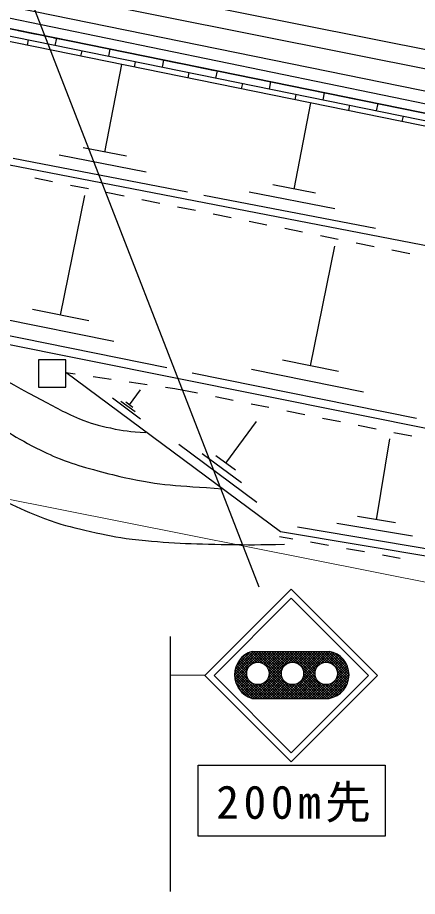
# Model space of a CAD drawing. Units: millimetres, scale not verified. Extents: x 40000 to 680000, y 20000 to 380000.
# Drawn here: x 147456 to 169408, y 228521 to 276747 of the extents above; entities that cross this region are included whole.
import ezdxf

# ---------------------------------------------------------------- set-up
doc = ezdxf.new("R2010")
doc.units = ezdxf.units.MM
doc.header["$LTSCALE"] = 1000
for name, color, linetype, lineweight in [('M-BGD', 7, 'Continuous', 25), ('M-BMK-ROW', 30, 'Continuous', 25), ('M-STR-HTXT', 7, 'Continuous', 13), ('M-STR-STRC', 7, 'Continuous', 25), ('M-STR-STRD', 7, 'Continuous', 25)]:
    doc.layers.add(name, color=color, linetype=linetype, lineweight=lineweight)
doc.styles.add('ＭＳ ゴシック', font='')
doc.styles.get('ＭＳ ゴシック').set_extended_font_data('MS Gothic')

msp = doc.modelspace()

# ---------------------------------------------------------------- hatches: boundary and pattern name
at = {"layer": 'M-STR-STRC'}
h = msp.add_hatch(dxfattribs=at)
h.set_pattern_fill('USER', color=256, style=0, pattern_type=2)
h.set_pattern_definition([(45, (162032, 239496), (-70.7107, 70.7107), []), (135, (162032, 239496), (-70.7107, -70.7107), [])])
h.paths.add_polyline_path([(164558, 239391, 0.8507), (164558, 241969), (160326, 241969, 0.73844), (160326, 239391)])
h.paths.add_polyline_path([(161260, 240756, 1), (160035, 240756, 0.41421), (160648, 240143, 0.41421)], flags=16)
h.paths.add_polyline_path([(163162, 240756, 1), (161938, 240756, 0.41421), (162550, 240143, 0.41421)], flags=16)
h.paths.add_polyline_path([(165012, 240756, 1), (163788, 240756, 0.41421), (164400, 240143, 0.41421)], flags=16)

# ---------------------------------------------------------------- linework, layer by layer
at = {"layer": 'M-BGD'}
for p, q in [((66309, 293809), (184662, 269698)), ((66206, 293305), (237928, 258055)), ((145531, 276441), (171657, 271132)), ((171657, 271132), (145531, 276441)), ((145451, 276049), (171577, 270740)), ((147491, 276043), (148471, 275844)), ((171517, 270446), (145391, 275755)), ((147998, 275225), (148058, 275519)), ((149451, 275644), (150431, 275445)), ((149528, 275221), (149607, 275613)), ((150938, 274628), (150998, 274922)), ((151411, 275246), (152391, 275047)), ((152467, 274623), (152547, 275015)), ((153371, 274848), (154351, 274649)), ((155330, 274449), (156310, 274250)), ((155407, 274026), (155487, 274418)), ((152244, 269369), (153175, 274173)), ((153878, 274030), (153937, 274324)), ((157290, 274051), (158270, 273852)), ((156818, 273433), (156877, 273727)), ((158347, 273428), (158427, 273820)), ((159250, 273653), (160230, 273454)), ((159757, 272836), (159817, 273130)), ((161210, 273255), (162190, 273055)), ((161287, 272831), (161367, 273223)), ((162697, 272238), (162757, 272532)), ((163170, 272856), (164150, 272657)), ((164227, 272233), (164307, 272625)), ((162642, 267334), (163559, 272063)), ((165130, 272458), (166110, 272259)), ((167090, 272060), (168070, 271861)), ((167167, 271636), (167247, 272028)), ((165637, 271641), (165697, 271935)), ((169050, 271661), (170030, 271462)), ((168577, 271043), (168637, 271337)), ((153439, 269137), (151049, 269600)), ((170275, 264143), (144040, 269229)), ((154511, 268268), (149731, 269195)), ((156777, 267167), (147217, 269021)), ((149382, 267738), (148401, 267936)), ((151342, 267342), (150362, 267540)), ((163819, 267105), (161465, 267562)), ((149821, 260413), (151154, 266985)), ((153302, 266946), (152322, 267144)), ((155263, 266550), (154283, 266748)), ((167108, 265165), (157689, 266991)), ((164875, 266249), (160165, 267162)), ((157223, 266154), (156243, 266352)), ((159184, 265758), (158203, 265956)), ((161144, 265362), (160164, 265560)), ((163105, 264967), (162124, 265165)), ((165065, 264571), (164085, 264769)), ((167025, 264175), (166045, 264373)), ((163539, 257630), (164872, 264202)), ((168986, 263779), (168006, 263977)), ((151361, 260101), (148281, 260726)), ((155648, 257521), (143327, 260021)), ((152735, 258967), (146574, 260217)), ((142393, 259729), (170809, 254037)), ((165079, 257318), (161999, 257943)), ((161893, 248523), (150099, 257273)), ((150099, 257273), (150621, 257196)), ((151611, 257052), (152600, 256908)), ((169366, 254738), (157045, 257237)), ((166453, 256184), (160292, 257434)), ((153590, 256763), (154579, 256619)), ((153595, 255495), (154205, 256317)), ((155569, 256474), (156092, 256398)), ((156092, 256398), (157335, 256149)), ((154213, 254718), (152672, 255862)), ((153904, 255107), (153134, 255678)), ((153788, 255352), (153403, 255638)), ((158316, 255952), (159296, 255756)), ((160277, 255559), (161257, 255362)), ((162238, 255166), (163218, 254969)), ((164199, 254773), (165179, 254576)), ((158881, 252302), (160577, 254587)), ((166160, 254380), (167140, 254183)), ((168121, 253987), (169101, 253790)), ((160600, 250142), (156316, 253320)), ((167156, 249191), (167894, 253624)), ((159741, 251222), (157599, 252811)), ((159417, 251905), (158346, 252699)), ((168195, 249018), (166117, 249364)), ((169142, 248291), (164986, 248983)), ((171919, 246854), (161893, 248523)), ((171127, 247391), (162816, 248775)), ((162561, 248132), (161840, 248262)), ((164529, 247779), (163545, 247955)), ((166498, 247425), (165513, 247602)), ((168466, 247071), (167482, 247248))]:
    msp.add_line(p, q, dxfattribs=at)
for points, knots in [([(142393, 259729), (145223, 257839), (146004, 257226), (148489, 255919), (149406, 255437), (149904, 255131), (150860, 254734), (151498, 254469), (151879, 254375), (152553, 254226), (153302, 254060), (153592, 254043), (154501, 253972)], [0, 0, 0, 0, 1, 1, 1, 2, 2, 2, 3, 3, 3, 4, 4, 4, 4]), ([(140107, 259137), (140717, 258892), (140859, 258439), (141377, 258036), (142907, 256846), (143774, 256192), (145357, 255073), (145881, 254702), (146163, 254476), (146711, 254141), (147394, 253724), (147774, 253484), (148489, 253125), (149072, 252833), (149403, 252677), (150013, 252448), (150630, 252216), (150989, 252124), (151622, 251940), (152277, 251750), (152650, 251665), (153315, 251517), (155381, 251055), (156167, 251081), (158698, 250893)], [0, 0, 0, 0, 1, 1, 1, 2, 2, 2, 3, 3, 3, 4, 4, 4, 5, 5, 5, 6, 6, 6, 7, 7, 7, 8, 8, 8, 8]), ([(137059, 257189), (139838, 254906), (140575, 254222), (142986, 252533), (143805, 251959), (144219, 251560), (145103, 251093), (146686, 250258), (147562, 249737), (149251, 249146), (150092, 248852), (150584, 248751), (151453, 248553), (152338, 248352), (152836, 248230), (153739, 248130), (155792, 247902), (156953, 247864), (159019, 247835), (160229, 247818), (160636, 247814), (162119, 247850)], [0, 0, 0, 0, 1, 1, 1, 2, 2, 2, 3, 3, 3, 4, 4, 4, 5, 5, 5, 6, 6, 6, 7, 7, 7, 7])]:
    msp.add_open_spline(points, degree=3, knots=knots, dxfattribs=at)
at = {"layer": 'M-BMK-ROW'}
for p, q in [((150097, 257975), (148597, 257975)), ((148597, 257975), (148597, 256475)), ((150097, 256475), (150097, 257975)), ((148597, 256475), (150097, 256475))]:
    msp.add_line(p, q, dxfattribs=at)
at = {"layer": 'M-STR-HTXT'}
msp.add_line((345538, 210848), (62107, 267171), dxfattribs=at)
at = {"layer": 'M-STR-STRC'}
for p, q in [((143751, 289126), (160708, 245501)), ((157745, 240642), (162483, 245380)), ((162483, 245380), (167220, 240642)), ((158240, 240642), (162483, 244885)), ((162483, 244885), (166725, 240642)), ((155842, 242786), (155842, 228793)), ((160326, 241969), (164558, 241969)), ((157745, 240642), (155870, 240668)), ((157745, 240642), (162483, 235904)), ((158240, 240642), (162483, 236399)), ((162483, 236399), (166725, 240642)), ((162483, 235904), (167220, 240642)), ((160326, 239391), (164558, 239391)), ((157377, 231821), (157377, 235718)), ((157377, 235718), (167628, 235718)), ((167628, 235718), (167628, 231821)), ((167628, 231821), (157377, 231821))]:
    msp.add_line(p, q, dxfattribs=at)
for centre in [(160648, 240756), (162550, 240756), (164400, 240756)]:
    msp.add_circle(centre, 612, dxfattribs=at)
for centre, radius, start, end in [((160723, 240680), 1349, 107.113, 252.887), ((164348, 240680), 1306, 279.2242, 80.7759)]:
    msp.add_arc(centre, radius, start, end, dxfattribs=at)
at = {"layer": 'M-STR-STRD'}
for p, q in [((147581, 279451), (191564, 270649)), ((147286, 278448), (207720, 266383))]:
    msp.add_line(p, q, dxfattribs=at)

# ---------------------------------------------------------------- texts
at = {"layer": 'M-STR-STRC', "insert": (162857, 232568), "char_height": 1833, "attachment_point": 8, "style": 'ＭＳ ゴシック'}
msp.add_mtext('\\T1.2;200m先', dxfattribs=at)

doc.saveas('drawing.dxf')
